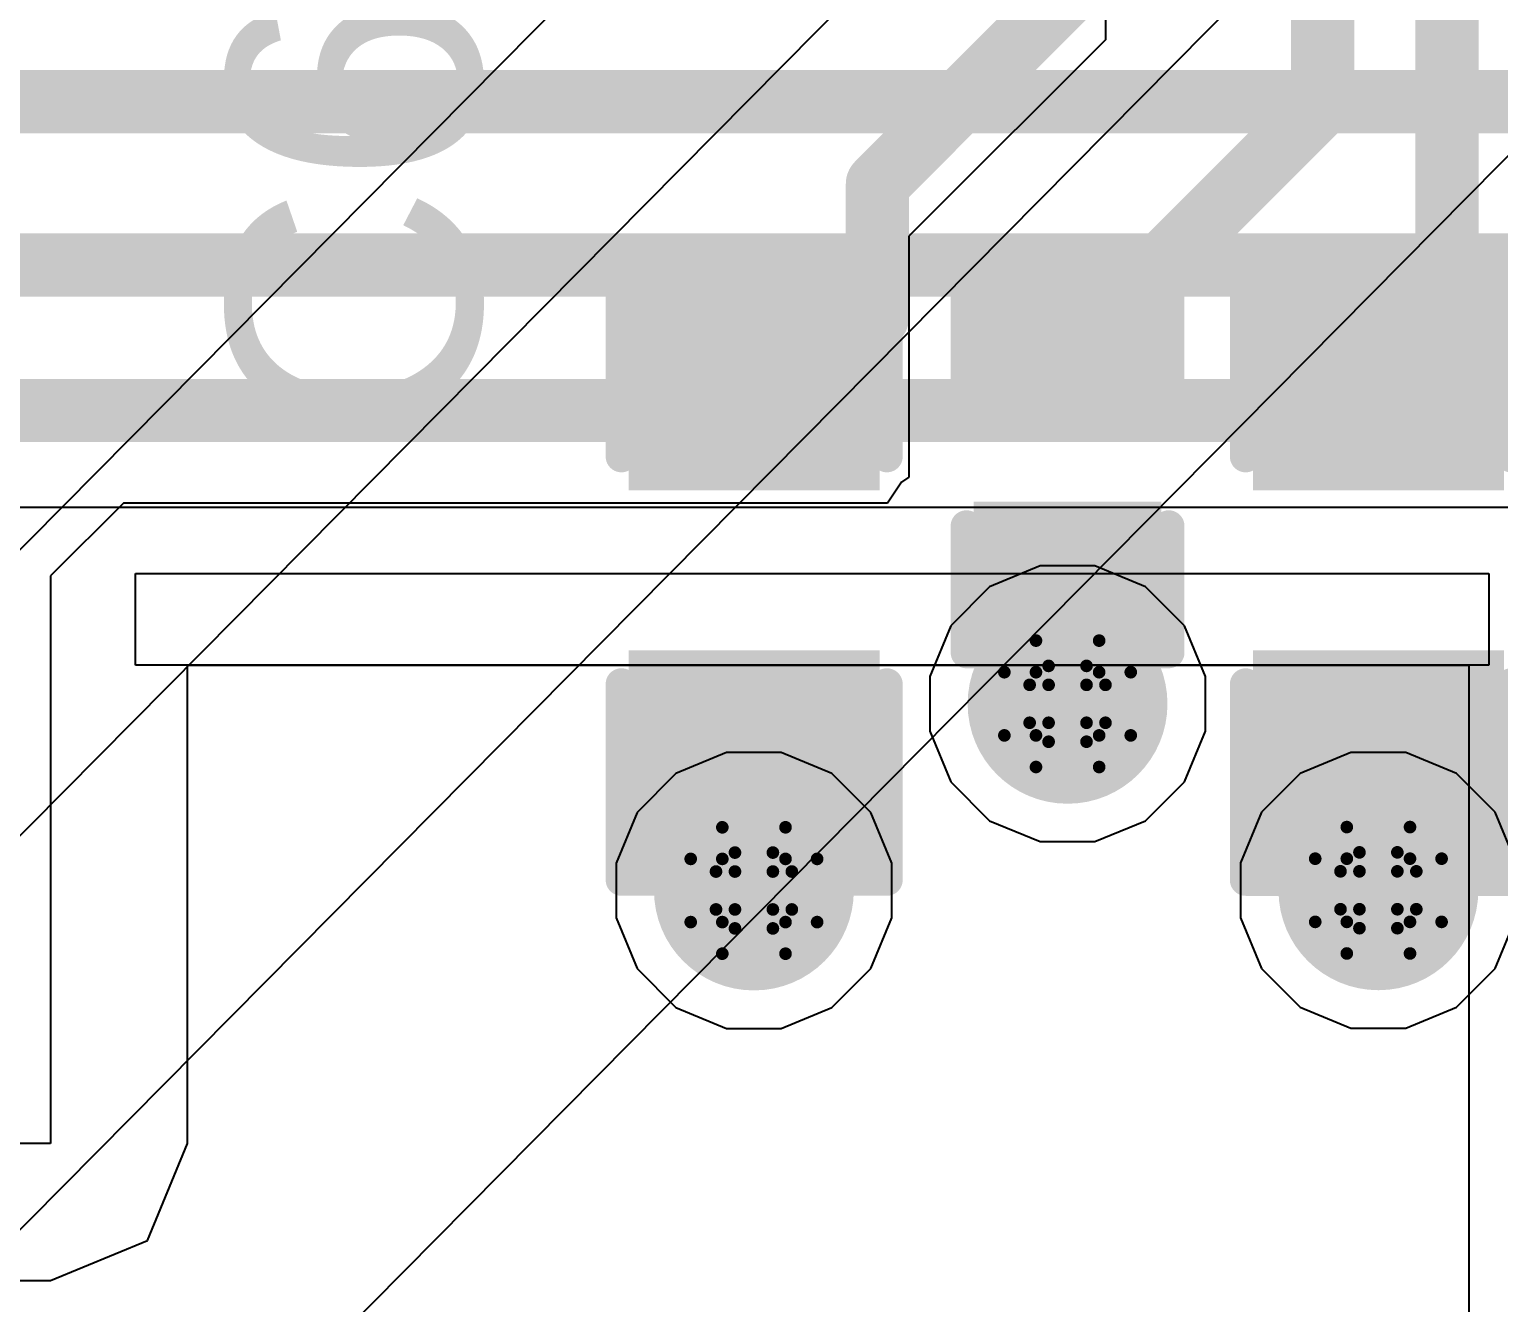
# Model space of a CAD drawing. Header units: inches. Extents: x -4 to 5258, y -4 to 5281.
# Drawn here: x 88.58 to 94.49, y 60.58 to 65.69 of the extents above; entities that cross this region are included whole.
import ezdxf

# ---------------------------------------------------------------- set-up
doc = ezdxf.new("R2010")
doc.units = ezdxf.units.IN
for name, color, linetype in [('Bottom Layer', 5, 'Continuous'), ('Bottom Solder', 6, 'Continuous'), ('Drill Drawing', 1, 'Continuous'), ('Layer 1', 16, 'Continuous'), ('Layer 2', 76, 'Continuous'), ('Top Layer', 1, 'Continuous'), ('Top Overlay', 2, 'Continuous'), ('Top Paste', 8, 'Continuous'), ('Top Solder', 216, 'Continuous'), ('Via Holes', 16, 'Continuous')]:
    doc.layers.add(name, color=color, linetype=linetype)
doc.styles.add('Arial', font='', dxfattribs={"height": 0.2})
doc.styles.get('Arial').set_extended_font_data('Arial')

# ---------------------------------------------------------------- blocks, each defined once
blk = doc.blocks.new('13_WQFN_HR__3_2__31')
at = {"layer": 'Top Solder'}
for p in [(-0.5750306, 1.80991764), (-0.54668674, -0.9226753199999999), (0.57501282, 1.80999638), (1.17828822, -0.92267278)]:
    blk.add_line(p, (5220.67629472, 5271.62100868), dxfattribs=at)
blk = doc.blocks.new('C___0603_238')
at = {"layer": 'Top Layer'}
for points in [[(-0.3809999999999999, 0.4445), (-0.3809999999999999, -0.4445), (-1.143, -0.4445), (-1.143, 0.4445)], [(1.14299746, 0.4445), (1.14299746, -0.4445), (0.38099746, -0.4445), (0.38099746, 0.4445)]]:
    blk.add_hatch(color=1, dxfattribs=at).paths.add_polyline_path(points)
at = {"layer": 'Top Paste'}
for points in [[(-0.3809999999999999, 0.4445), (-0.3809999999999999, -0.4445), (-1.143, -0.4445), (-1.143, 0.4445)], [(1.14299746, 0.4445), (1.14299746, -0.4445), (0.38099746, -0.4445), (0.38099746, 0.4445)]]:
    blk.add_hatch(color=8, dxfattribs=at).paths.add_polyline_path(points)
at = {"layer": 'Top Solder'}
for points in [[(-0.3210001199999999, 0.50449988), (-0.3210001199999999, -0.50449988), (-1.20299988, -0.50449988), (-1.20299988, 0.50449988)], [(1.20299734, 0.50449988), (1.20299734, -0.50449988), (0.32099758, -0.50449988), (0.32099758, 0.50449988)]]:
    blk.add_hatch(color=216, dxfattribs=at).paths.add_polyline_path(points)
at = {"layer": 'Top Overlay'}
for points in [[(-1.24460254, 0.5333974599999999, 0.127, 0.127, 0), (-1.24460254, -0.5333974599999999, 0.127, 0.127, 0)], [(-1.24460254, 0.5333974599999999, 0.127, 0.127, 0), (-0.45720254, 0.5333974599999999, 0.127, 0.127, 0)], [(0.4571999999999999, 0.5334, 0.127, 0.127, 0), (1.2446, 0.5334, 0.127, 0.127, 0)], [(1.2446, 0.5334, 0.127, 0.127, 0), (1.2446, -0.5334, 0.127, 0.127, 0)], [(-1.24460254, -0.5333974599999999, 0.127, 0.127, 0), (-0.4571974599999999, -0.5334, 0.127, 0.127, 0)], [(0.4571999999999999, -0.5334, 0.127, 0.127, 0), (1.2446, -0.5334, 0.127, 0.127, 0)]]:
    blk.add_lwpolyline(points, format="xyseb", dxfattribs=at)
for points in [[(-1.27635254, 0.5333974599999999, 0.0635, 0.0635, 1), (-1.21285254, 0.5333974599999999, 0.0635, 0.0635, 1)], [(-1.27635254, 0.5333974599999999, 0.0635, 0.0635, 1), (-1.21285254, 0.5333974599999999, 0.0635, 0.0635, 1)], [(-0.4889525399999999, 0.5333974599999999, 0.0635, 0.0635, 1), (-0.42545254, 0.5333974599999999, 0.0635, 0.0635, 1)], [(0.42545, 0.5334, 0.0635, 0.0635, 1), (0.4889499999999999, 0.5334, 0.0635, 0.0635, 1)], [(1.21285, 0.5334, 0.0635, 0.0635, 1), (1.27635, 0.5334, 0.0635, 0.0635, 1)], [(1.21285, 0.5334, 0.0635, 0.0635, 1), (1.27635, 0.5334, 0.0635, 0.0635, 1)], [(-1.27635254, -0.5333974599999999, 0.0635, 0.0635, 1), (-1.21285254, -0.5333974599999999, 0.0635, 0.0635, 1)], [(-1.27635254, -0.5333974599999999, 0.0635, 0.0635, 1), (-1.21285254, -0.5333974599999999, 0.0635, 0.0635, 1)], [(-0.48894746, -0.5334, 0.0635, 0.0635, 1), (-0.42544746, -0.5334, 0.0635, 0.0635, 1)], [(0.42545, -0.5334, 0.0635, 0.0635, 1), (0.4889499999999999, -0.5334, 0.0635, 0.0635, 1)], [(1.21285, -0.5334, 0.0635, 0.0635, 1), (1.27635, -0.5334, 0.0635, 0.0635, 1)], [(1.21285, -0.5334, 0.0635, 0.0635, 1), (1.27635, -0.5334, 0.0635, 0.0635, 1)]]:
    blk.add_lwpolyline(points, format="xyseb", close=True, dxfattribs=at)
blk = doc.blocks.new('____0402_239')
at = {"layer": 'Top Layer'}
for points in [[(-0.6985, -0.3175025400000001), (-0.6985, 0.31749746), (-0.2413000000000001, 0.31749746), (-0.2412999999999999, -0.3175025399999999)], [(0.2413000000000001, -0.3175025400000001), (0.2412999999999999, 0.31749746), (0.6985, 0.31749746), (0.6985, -0.3175025399999999)]]:
    blk.add_hatch(color=1, dxfattribs=at).paths.add_polyline_path(points)
at = {"layer": 'Top Paste'}
for points in [[(-0.6985, -0.3175025400000001), (-0.6985, 0.31749746), (-0.2413000000000001, 0.31749746), (-0.2412999999999999, -0.3175025399999999)], [(0.2413000000000001, -0.3175025400000001), (0.2412999999999999, 0.31749746), (0.6985, 0.31749746), (0.6985, -0.3175025399999999)]]:
    blk.add_hatch(color=8, dxfattribs=at).paths.add_polyline_path(points)
at = {"layer": 'Top Solder'}
for points in [[(-0.7584998799999999, -0.3775024200000001), (-0.7584998799999999, 0.3774973399999999), (-0.1813001200000001, 0.3774973400000001), (-0.1813001199999999, -0.3775024199999999)], [(0.1813001200000001, -0.3775024200000001), (0.1813001199999999, 0.3774973399999999), (0.7584998799999999, 0.3774973400000001), (0.7584998799999999, -0.3775024199999999)]]:
    blk.add_hatch(color=216, dxfattribs=at).paths.add_polyline_path(points)
at = {"layer": 'Top Overlay'}
for points in [[(-0.78740254, -0.40640508, 0.127, 0.127, 0), (-0.7874, 0.40639746, 0.127, 0.127, 0)], [(-0.2794, 0.40639746, 0.127, 0.127, 0), (-0.7874, 0.40639746, 0.127, 0.127, 0)], [(0.7874, 0.40639746, 0.127, 0.127, 0), (0.2794, 0.40639746, 0.127, 0.127, 0)], [(0.78740254, -0.40640508, 0.127, 0.127, 0), (0.7874, 0.40639746, 0.127, 0.127, 0)], [(-0.2794, -0.40640508, 0.127, 0.127, 0), (-0.78740254, -0.40640508, 0.127, 0.127, 0)], [(0.78740254, -0.40640508, 0.127, 0.127, 0), (0.2794, -0.40640508, 0.127, 0.127, 0)]]:
    blk.add_lwpolyline(points, format="xyseb", dxfattribs=at)
for points in [[(-0.8191499999999999, 0.40639746, 0.0635, 0.0635, 1), (-0.7556499999999999, 0.40639746, 0.0635, 0.0635, 1)], [(-0.8191499999999999, 0.40639746, 0.0635, 0.0635, 1), (-0.7556499999999999, 0.40639746, 0.0635, 0.0635, 1)], [(-0.31115, 0.40639746, 0.0635, 0.0635, 1), (-0.24765, 0.40639746, 0.0635, 0.0635, 1)], [(0.24765, 0.40639746, 0.0635, 0.0635, 1), (0.31115, 0.40639746, 0.0635, 0.0635, 1)], [(0.7556499999999999, 0.40639746, 0.0635, 0.0635, 1), (0.8191499999999999, 0.40639746, 0.0635, 0.0635, 1)], [(0.7556499999999999, 0.40639746, 0.0635, 0.0635, 1), (0.8191499999999999, 0.40639746, 0.0635, 0.0635, 1)], [(-0.8191525399999998, -0.40640508, 0.0635, 0.0635, 1), (-0.75565254, -0.40640508, 0.0635, 0.0635, 1)], [(-0.8191525399999998, -0.40640508, 0.0635, 0.0635, 1), (-0.75565254, -0.40640508, 0.0635, 0.0635, 1)], [(-0.31115, -0.40640508, 0.0635, 0.0635, 1), (-0.24765, -0.40640508, 0.0635, 0.0635, 1)], [(0.24765, -0.40640508, 0.0635, 0.0635, 1), (0.31115, -0.40640508, 0.0635, 0.0635, 1)], [(0.75565254, -0.40640508, 0.0635, 0.0635, 1), (0.8191525399999998, -0.40640508, 0.0635, 0.0635, 1)], [(0.75565254, -0.40640508, 0.0635, 0.0635, 1), (0.8191525399999998, -0.40640508, 0.0635, 0.0635, 1)]]:
    blk.add_lwpolyline(points, format="xyseb", close=True, dxfattribs=at)
blk = doc.blocks.new('C___0603_242')
at = {"layer": 'Top Layer'}
for points in [[(-0.3809999999999999, 0.4445), (-0.3809999999999999, -0.4445), (-1.143, -0.4445), (-1.143, 0.4445)], [(1.14299746, 0.4445), (1.14299746, -0.4445), (0.38099746, -0.4445), (0.38099746, 0.4445)]]:
    blk.add_hatch(color=1, dxfattribs=at).paths.add_polyline_path(points)
at = {"layer": 'Top Paste'}
for points in [[(-0.3809999999999999, 0.4445), (-0.3809999999999999, -0.4445), (-1.143, -0.4445), (-1.143, 0.4445)], [(1.14299746, 0.4445), (1.14299746, -0.4445), (0.38099746, -0.4445), (0.38099746, 0.4445)]]:
    blk.add_hatch(color=8, dxfattribs=at).paths.add_polyline_path(points)
at = {"layer": 'Top Solder'}
for points in [[(-0.3210001199999999, 0.50449988), (-0.3210001199999999, -0.50449988), (-1.20299988, -0.50449988), (-1.20299988, 0.50449988)], [(1.20299734, 0.50449988), (1.20299734, -0.50449988), (0.32099758, -0.50449988), (0.32099758, 0.50449988)]]:
    blk.add_hatch(color=216, dxfattribs=at).paths.add_polyline_path(points)
at = {"layer": 'Top Overlay'}
for points in [[(-1.2446, 0.53340254, 0.127, 0.127, 0), (-1.24460254, -0.5333974599999999, 0.127, 0.127, 0)], [(-1.2446, 0.53340254, 0.127, 0.127, 0), (-0.4571974599999999, 0.5334, 0.127, 0.127, 0)], [(0.4571999999999999, 0.5334, 0.127, 0.127, 0), (1.2446, 0.5334, 0.127, 0.127, 0)], [(1.2446, 0.5334, 0.127, 0.127, 0), (1.2446, -0.5334, 0.127, 0.127, 0)], [(-1.24460254, -0.5333974599999999, 0.127, 0.127, 0), (-0.45720254, -0.5333974599999999, 0.127, 0.127, 0)], [(0.4571999999999999, -0.5334, 0.127, 0.127, 0), (1.2446, -0.5334, 0.127, 0.127, 0)]]:
    blk.add_lwpolyline(points, format="xyseb", dxfattribs=at)
for points in [[(-1.27635, 0.53340254, 0.0635, 0.0635, 1), (-1.21285, 0.53340254, 0.0635, 0.0635, 1)], [(-1.27635, 0.53340254, 0.0635, 0.0635, 1), (-1.21285, 0.53340254, 0.0635, 0.0635, 1)], [(-0.48894746, 0.5334, 0.0635, 0.0635, 1), (-0.42544746, 0.5334, 0.0635, 0.0635, 1)], [(0.42545, 0.5334, 0.0635, 0.0635, 1), (0.4889499999999999, 0.5334, 0.0635, 0.0635, 1)], [(1.21285, 0.5334, 0.0635, 0.0635, 1), (1.27635, 0.5334, 0.0635, 0.0635, 1)], [(1.21285, 0.5334, 0.0635, 0.0635, 1), (1.27635, 0.5334, 0.0635, 0.0635, 1)], [(-1.27635254, -0.5333974599999999, 0.0635, 0.0635, 1), (-1.21285254, -0.5333974599999999, 0.0635, 0.0635, 1)], [(-1.27635254, -0.5333974599999999, 0.0635, 0.0635, 1), (-1.21285254, -0.5333974599999999, 0.0635, 0.0635, 1)], [(-0.4889525399999999, -0.5333974599999999, 0.0635, 0.0635, 1), (-0.42545254, -0.5333974599999999, 0.0635, 0.0635, 1)], [(0.42545, -0.5334, 0.0635, 0.0635, 1), (0.4889499999999999, -0.5334, 0.0635, 0.0635, 1)], [(1.21285, -0.5334, 0.0635, 0.0635, 1), (1.27635, -0.5334, 0.0635, 0.0635, 1)], [(1.21285, -0.5334, 0.0635, 0.0635, 1), (1.27635, -0.5334, 0.0635, 0.0635, 1)]]:
    blk.add_lwpolyline(points, format="xyseb", close=True, dxfattribs=at)

msp = doc.modelspace()

# ---------------------------------------------------------------- hatches: boundary and pattern name
at = {"layer": 'Bottom Layer'}
h = msp.add_hatch(color=5, dxfattribs=at)
edge = h.paths.add_edge_path()
edge.add_arc((92.75509516, 62.98336399999999), 0.2999994, 0, 360)
h = msp.add_hatch(color=5, dxfattribs=at)
edge = h.paths.add_edge_path()
edge.add_arc((91.49444998, 62.23308864), 0.2999994, 0, 360)
h = msp.add_hatch(color=5, dxfattribs=at)
edge = h.paths.add_edge_path()
edge.add_arc((94.00447036, 62.23398271999999), 0.2999994, 0, 360)
at = {"layer": 'Bottom Solder'}
h = msp.add_hatch(color=6, dxfattribs=at)
edge = h.paths.add_edge_path()
edge.add_arc((92.75509516, 62.98336399999999), 0.4015993999999999, 0, 360)
h = msp.add_hatch(color=6, dxfattribs=at)
edge = h.paths.add_edge_path()
edge.add_arc((91.49444998, 62.23308864), 0.4015993999999999, 0, 360)
h = msp.add_hatch(color=6, dxfattribs=at)
edge = h.paths.add_edge_path()
edge.add_arc((94.00447036, 62.23398271999999), 0.4015993999999999, 0, 360)
at = {"layer": 'Layer 1'}
h = msp.add_hatch(color=16, dxfattribs=at)
edge = h.paths.add_edge_path()
edge.add_arc((92.75509516, 62.98336399999999), 0.2999994, 0, 360)
h = msp.add_hatch(color=16, dxfattribs=at)
edge = h.paths.add_edge_path()
edge.add_arc((91.49444998, 62.23308864), 0.2999994, 0, 360)
h = msp.add_hatch(color=16, dxfattribs=at)
edge = h.paths.add_edge_path()
edge.add_arc((94.00447036, 62.23398271999999), 0.2999994, 0, 360)
at = {"layer": 'Layer 2'}
h = msp.add_hatch(color=76, dxfattribs=at)
edge = h.paths.add_edge_path()
edge.add_arc((92.75509516, 62.98336399999999), 0.2999994, 0, 360)
h = msp.add_hatch(color=76, dxfattribs=at)
edge = h.paths.add_edge_path()
edge.add_arc((91.49444998, 62.23308864), 0.2999994, 0, 360)
h = msp.add_hatch(color=76, dxfattribs=at)
edge = h.paths.add_edge_path()
edge.add_arc((94.00447036, 62.23398271999999), 0.2999994, 0, 360)
at = {"layer": 'Top Layer'}
for points in [[(93.05580067999999, 63.50821181999999), (92.45367843999999, 63.50821181999999), (92.45367843999999, 62.98336653999999), (93.05580067999999, 62.98336653999999)], [(91.79516058, 62.75793646), (91.19303834, 62.75793646), (91.19303834, 62.23309118), (91.79516058, 62.23309118)], [(94.30517588, 62.75883054), (93.70305364, 62.75883054), (93.70305364, 62.23398526), (94.30517588, 62.23398526)]]:
    msp.add_hatch(color=1, dxfattribs=at).paths.add_polyline_path(points)
h = msp.add_hatch(color=1, dxfattribs=at)
edge = h.paths.add_edge_path()
edge.add_arc((92.75509516, 62.98336399999999), 0.2999994, 0, 360)
h = msp.add_hatch(color=1, dxfattribs=at)
edge = h.paths.add_edge_path()
edge.add_arc((91.49444998, 62.23308864), 0.2999994, 0, 360)
h = msp.add_hatch(color=1, dxfattribs=at)
edge = h.paths.add_edge_path()
edge.add_arc((94.00447036, 62.23398271999999), 0.2999994, 0, 360)
at = {"layer": 'Top Solder'}
h = msp.add_hatch(color=216, dxfattribs=at)
edge = h.paths.add_edge_path()
edge.add_arc((92.75509516, 62.98336399999999), 0.4015993999999999, 0, 360)
h = msp.add_hatch(color=216, dxfattribs=at)
edge = h.paths.add_edge_path()
edge.add_arc((91.49444998, 62.23308864), 0.4015993999999999, 0, 360)
h = msp.add_hatch(color=216, dxfattribs=at)
edge = h.paths.add_edge_path()
edge.add_arc((94.00447036, 62.23398271999999), 0.4015993999999999, 0, 360)
at = {"layer": 'Via Holes'}
h = msp.add_hatch(color=7, dxfattribs=at)
edge = h.paths.add_edge_path()
edge.add_arc((92.75509516, 62.98336399999999), 0.1499997, 0, 360)
h = msp.add_hatch(color=7, dxfattribs=at)
edge = h.paths.add_edge_path()
edge.add_arc((91.49444998, 62.23308864), 0.1499997, 0, 360)
h = msp.add_hatch(color=7, dxfattribs=at)
edge = h.paths.add_edge_path()
edge.add_arc((94.00447036, 62.23398271999999), 0.1499997, 0, 360)

# ---------------------------------------------------------------- linework, layer by layer
at = {"layer": 'Drill Drawing'}
for points in [[(92.62809516, 63.11036399999999, 0.0508, 0.0508, 0), (92.62809516, 63.237364, 0.0508, 0.0508, 0)], [(92.62809516, 63.237364, 0.0508, 0.0508, 0), (92.88209515999999, 63.237364, 0.0508, 0.0508, 0)], [(92.88209515999999, 63.11036399999999, 0.0508, 0.0508, 0), (92.88209515999999, 63.237364, 0.0508, 0.0508, 0)], [(92.50109516, 62.856364, 0.0508, 0.0508, 0), (92.50109516, 63.11036399999999, 0.0508, 0.0508, 0)], [(92.50109516, 63.11036399999999, 0.0508, 0.0508, 0), (92.62809516, 63.11036399999999, 0.0508, 0.0508, 0)], [(92.67889516, 63.059564, 0.0508, 0.0508, 0), (92.67889516, 63.135764, 0.0508, 0.0508, 0)], [(92.67889516, 63.135764, 0.0508, 0.0508, 0), (92.83129516, 63.135764, 0.0508, 0.0508, 0)], [(92.83129516, 63.059564, 0.0508, 0.0508, 0), (92.83129516, 63.135764, 0.0508, 0.0508, 0)], [(92.88209515999999, 63.11036399999999, 0.0508, 0.0508, 0), (93.00909515999999, 63.11036399999999, 0.0508, 0.0508, 0)], [(93.00909515999999, 62.856364, 0.0508, 0.0508, 0), (93.00909515999999, 63.11036399999999, 0.0508, 0.0508, 0)], [(92.60269516, 62.90716399999999, 0.0508, 0.0508, 0), (92.60269516, 63.059564, 0.0508, 0.0508, 0)], [(92.60269516, 63.059564, 0.0508, 0.0508, 0), (92.67889516, 63.059564, 0.0508, 0.0508, 0)], [(92.83129516, 63.059564, 0.0508, 0.0508, 0), (92.90749516, 63.059564, 0.0508, 0.0508, 0)], [(92.90749516, 62.90716399999999, 0.0508, 0.0508, 0), (92.90749516, 63.059564, 0.0508, 0.0508, 0)], [(92.60269516, 62.90716399999999, 0.0508, 0.0508, 0), (92.67889516, 62.90716399999999, 0.0508, 0.0508, 0)], [(92.67889516, 62.830964, 0.0508, 0.0508, 0), (92.67889516, 62.90716399999999, 0.0508, 0.0508, 0)], [(92.83129516, 62.90716399999999, 0.0508, 0.0508, 0), (92.90749516, 62.90716399999999, 0.0508, 0.0508, 0)], [(92.83129516, 62.830964, 0.0508, 0.0508, 0), (92.83129516, 62.90716399999999, 0.0508, 0.0508, 0)], [(92.50109516, 62.856364, 0.0508, 0.0508, 0), (92.62809516, 62.856364, 0.0508, 0.0508, 0)], [(92.62809516, 62.729364, 0.0508, 0.0508, 0), (92.62809516, 62.856364, 0.0508, 0.0508, 0)], [(92.67889516, 62.830964, 0.0508, 0.0508, 0), (92.83129516, 62.830964, 0.0508, 0.0508, 0)], [(92.88209515999999, 62.856364, 0.0508, 0.0508, 0), (93.00909515999999, 62.856364, 0.0508, 0.0508, 0)], [(92.88209515999999, 62.729364, 0.0508, 0.0508, 0), (92.88209515999999, 62.856364, 0.0508, 0.0508, 0)], [(92.62809516, 62.729364, 0.0508, 0.0508, 0), (92.88209515999999, 62.729364, 0.0508, 0.0508, 0)], [(91.36744998, 62.36008863999999, 0.0508, 0.0508, 0), (91.36744998, 62.48708864, 0.0508, 0.0508, 0)], [(91.36744998, 62.48708864, 0.0508, 0.0508, 0), (91.62144998, 62.48708864, 0.0508, 0.0508, 0)], [(91.62144998, 62.36008863999999, 0.0508, 0.0508, 0), (91.62144998, 62.48708864, 0.0508, 0.0508, 0)], [(93.87747036, 62.36098272, 0.0508, 0.0508, 0), (93.87747036, 62.48798272, 0.0508, 0.0508, 0)], [(93.87747036, 62.48798272, 0.0508, 0.0508, 0), (94.13147036, 62.48798272, 0.0508, 0.0508, 0)], [(94.13147036, 62.36098272, 0.0508, 0.0508, 0), (94.13147036, 62.48798272, 0.0508, 0.0508, 0)], [(91.24044998, 62.10608863999999, 0.0508, 0.0508, 0), (91.24044998, 62.36008863999999, 0.0508, 0.0508, 0)], [(91.24044998, 62.36008863999999, 0.0508, 0.0508, 0), (91.36744998, 62.36008863999999, 0.0508, 0.0508, 0)], [(91.41824998, 62.30928863999999, 0.0508, 0.0508, 0), (91.41824998, 62.38548863999999, 0.0508, 0.0508, 0)], [(91.41824998, 62.38548863999999, 0.0508, 0.0508, 0), (91.57064998, 62.38548863999999, 0.0508, 0.0508, 0)], [(91.57064998, 62.30928863999999, 0.0508, 0.0508, 0), (91.57064998, 62.38548863999999, 0.0508, 0.0508, 0)], [(91.62144998, 62.36008863999999, 0.0508, 0.0508, 0), (91.74844997999999, 62.36008863999999, 0.0508, 0.0508, 0)], [(91.74844997999999, 62.10608863999999, 0.0508, 0.0508, 0), (91.74844997999999, 62.36008863999999, 0.0508, 0.0508, 0)], [(93.75047036, 62.10698271999999, 0.0508, 0.0508, 0), (93.75047036, 62.36098272, 0.0508, 0.0508, 0)], [(93.75047036, 62.36098272, 0.0508, 0.0508, 0), (93.87747036, 62.36098272, 0.0508, 0.0508, 0)], [(93.92827036, 62.31018271999999, 0.0508, 0.0508, 0), (93.92827036, 62.38638272, 0.0508, 0.0508, 0)], [(93.92827036, 62.38638272, 0.0508, 0.0508, 0), (94.08067036, 62.38638272, 0.0508, 0.0508, 0)], [(94.08067036, 62.31018271999999, 0.0508, 0.0508, 0), (94.08067036, 62.38638272, 0.0508, 0.0508, 0)], [(94.13147036, 62.36098272, 0.0508, 0.0508, 0), (94.25847035999999, 62.36098272, 0.0508, 0.0508, 0)], [(94.25847035999999, 62.10698271999999, 0.0508, 0.0508, 0), (94.25847035999999, 62.36098272, 0.0508, 0.0508, 0)], [(91.34204997999998, 62.15688864, 0.0508, 0.0508, 0), (91.34204997999998, 62.30928863999999, 0.0508, 0.0508, 0)], [(91.34204997999998, 62.30928863999999, 0.0508, 0.0508, 0), (91.41824998, 62.30928863999999, 0.0508, 0.0508, 0)], [(91.57064998, 62.30928863999999, 0.0508, 0.0508, 0), (91.64684997999998, 62.30928863999999, 0.0508, 0.0508, 0)], [(91.64684997999998, 62.15688864, 0.0508, 0.0508, 0), (91.64684997999998, 62.30928863999999, 0.0508, 0.0508, 0)], [(93.85207035999998, 62.15778272, 0.0508, 0.0508, 0), (93.85207035999998, 62.31018271999999, 0.0508, 0.0508, 0)], [(93.85207035999998, 62.31018271999999, 0.0508, 0.0508, 0), (93.92827036, 62.31018271999999, 0.0508, 0.0508, 0)], [(94.08067036, 62.31018271999999, 0.0508, 0.0508, 0), (94.15687035999998, 62.31018271999999, 0.0508, 0.0508, 0)], [(94.15687035999998, 62.15778272, 0.0508, 0.0508, 0), (94.15687035999998, 62.31018271999999, 0.0508, 0.0508, 0)], [(93.85207035999998, 62.15778272, 0.0508, 0.0508, 0), (93.92827036, 62.15778272, 0.0508, 0.0508, 0)], [(93.92827036, 62.08158272, 0.0508, 0.0508, 0), (93.92827036, 62.15778272, 0.0508, 0.0508, 0)], [(94.08067036, 62.15778272, 0.0508, 0.0508, 0), (94.15687035999998, 62.15778272, 0.0508, 0.0508, 0)], [(94.08067036, 62.08158272, 0.0508, 0.0508, 0), (94.08067036, 62.15778272, 0.0508, 0.0508, 0)], [(91.24044998, 62.10608863999999, 0.0508, 0.0508, 0), (91.36744998, 62.10608863999999, 0.0508, 0.0508, 0)], [(91.34204997999998, 62.15688864, 0.0508, 0.0508, 0), (91.41824998, 62.15688864, 0.0508, 0.0508, 0)], [(91.36744998, 61.97908863999999, 0.0508, 0.0508, 0), (91.36744998, 62.10608863999999, 0.0508, 0.0508, 0)], [(91.41824998, 62.08068863999999, 0.0508, 0.0508, 0), (91.41824998, 62.15688864, 0.0508, 0.0508, 0)], [(91.57064998, 62.15688864, 0.0508, 0.0508, 0), (91.64684997999998, 62.15688864, 0.0508, 0.0508, 0)], [(91.57064998, 62.08068863999999, 0.0508, 0.0508, 0), (91.57064998, 62.15688864, 0.0508, 0.0508, 0)], [(91.62144998, 62.10608863999999, 0.0508, 0.0508, 0), (91.74844997999999, 62.10608863999999, 0.0508, 0.0508, 0)], [(91.62144998, 61.97908863999999, 0.0508, 0.0508, 0), (91.62144998, 62.10608863999999, 0.0508, 0.0508, 0)], [(93.75047036, 62.10698271999999, 0.0508, 0.0508, 0), (93.87747036, 62.10698271999999, 0.0508, 0.0508, 0)], [(93.87747036, 61.97998272, 0.0508, 0.0508, 0), (93.87747036, 62.10698271999999, 0.0508, 0.0508, 0)], [(94.13147036, 62.10698271999999, 0.0508, 0.0508, 0), (94.25847035999999, 62.10698271999999, 0.0508, 0.0508, 0)], [(94.13147036, 61.97998272, 0.0508, 0.0508, 0), (94.13147036, 62.10698271999999, 0.0508, 0.0508, 0)], [(91.41824998, 62.08068863999999, 0.0508, 0.0508, 0), (91.57064998, 62.08068863999999, 0.0508, 0.0508, 0)], [(93.92827036, 62.08158272, 0.0508, 0.0508, 0), (94.08067036, 62.08158272, 0.0508, 0.0508, 0)], [(91.36744998, 61.97908863999999, 0.0508, 0.0508, 0), (91.62144998, 61.97908863999999, 0.0508, 0.0508, 0)], [(93.87747036, 61.97998272, 0.0508, 0.0508, 0), (94.13147036, 61.97998272, 0.0508, 0.0508, 0)]]:
    msp.add_lwpolyline(points, format="xyseb", dxfattribs=at)
for points in [[(92.61539515999999, 63.237364, 0.0254, 0.0254, 1), (92.64079516, 63.237364, 0.0254, 0.0254, 1)], [(92.61539515999999, 63.237364, 0.0254, 0.0254, 1), (92.64079516, 63.237364, 0.0254, 0.0254, 1)], [(92.86939516, 63.237364, 0.0254, 0.0254, 1), (92.89479516, 63.237364, 0.0254, 0.0254, 1)], [(92.86939516, 63.237364, 0.0254, 0.0254, 1), (92.89479516, 63.237364, 0.0254, 0.0254, 1)], [(92.48839516, 63.11036399999999, 0.0254, 0.0254, 1), (92.51379515999999, 63.11036399999999, 0.0254, 0.0254, 1)], [(92.48839516, 63.11036399999999, 0.0254, 0.0254, 1), (92.51379515999999, 63.11036399999999, 0.0254, 0.0254, 1)], [(92.61539515999999, 63.11036399999999, 0.0254, 0.0254, 1), (92.64079516, 63.11036399999999, 0.0254, 0.0254, 1)], [(92.61539515999999, 63.11036399999999, 0.0254, 0.0254, 1), (92.64079516, 63.11036399999999, 0.0254, 0.0254, 1)], [(92.66619516, 63.135764, 0.0254, 0.0254, 1), (92.69159515999999, 63.135764, 0.0254, 0.0254, 1)], [(92.66619516, 63.135764, 0.0254, 0.0254, 1), (92.69159515999999, 63.135764, 0.0254, 0.0254, 1)], [(92.81859515999999, 63.135764, 0.0254, 0.0254, 1), (92.84399515999999, 63.135764, 0.0254, 0.0254, 1)], [(92.81859515999999, 63.135764, 0.0254, 0.0254, 1), (92.84399515999999, 63.135764, 0.0254, 0.0254, 1)], [(92.86939516, 63.11036399999999, 0.0254, 0.0254, 1), (92.89479516, 63.11036399999999, 0.0254, 0.0254, 1)], [(92.86939516, 63.11036399999999, 0.0254, 0.0254, 1), (92.89479516, 63.11036399999999, 0.0254, 0.0254, 1)], [(92.99639515999999, 63.11036399999999, 0.0254, 0.0254, 1), (93.02179516, 63.11036399999999, 0.0254, 0.0254, 1)], [(92.99639515999999, 63.11036399999999, 0.0254, 0.0254, 1), (93.02179516, 63.11036399999999, 0.0254, 0.0254, 1)], [(92.58999516, 63.059564, 0.0254, 0.0254, 1), (92.61539515999999, 63.059564, 0.0254, 0.0254, 1)], [(92.58999516, 63.059564, 0.0254, 0.0254, 1), (92.61539515999999, 63.059564, 0.0254, 0.0254, 1)], [(92.66619516, 63.059564, 0.0254, 0.0254, 1), (92.69159515999999, 63.059564, 0.0254, 0.0254, 1)], [(92.66619516, 63.059564, 0.0254, 0.0254, 1), (92.69159515999999, 63.059564, 0.0254, 0.0254, 1)], [(92.81859515999999, 63.059564, 0.0254, 0.0254, 1), (92.84399515999999, 63.059564, 0.0254, 0.0254, 1)], [(92.81859515999999, 63.059564, 0.0254, 0.0254, 1), (92.84399515999999, 63.059564, 0.0254, 0.0254, 1)], [(92.89479516, 63.059564, 0.0254, 0.0254, 1), (92.92019515999999, 63.059564, 0.0254, 0.0254, 1)], [(92.89479516, 63.059564, 0.0254, 0.0254, 1), (92.92019515999999, 63.059564, 0.0254, 0.0254, 1)], [(92.58999516, 62.90716399999999, 0.0254, 0.0254, 1), (92.61539515999999, 62.90716399999999, 0.0254, 0.0254, 1)], [(92.58999516, 62.90716399999999, 0.0254, 0.0254, 1), (92.61539515999999, 62.90716399999999, 0.0254, 0.0254, 1)], [(92.66619516, 62.90716399999999, 0.0254, 0.0254, 1), (92.69159515999999, 62.90716399999999, 0.0254, 0.0254, 1)], [(92.66619516, 62.90716399999999, 0.0254, 0.0254, 1), (92.69159515999999, 62.90716399999999, 0.0254, 0.0254, 1)], [(92.81859515999999, 62.90716399999999, 0.0254, 0.0254, 1), (92.84399515999999, 62.90716399999999, 0.0254, 0.0254, 1)], [(92.81859515999999, 62.90716399999999, 0.0254, 0.0254, 1), (92.84399515999999, 62.90716399999999, 0.0254, 0.0254, 1)], [(92.89479516, 62.90716399999999, 0.0254, 0.0254, 1), (92.92019515999999, 62.90716399999999, 0.0254, 0.0254, 1)], [(92.89479516, 62.90716399999999, 0.0254, 0.0254, 1), (92.92019515999999, 62.90716399999999, 0.0254, 0.0254, 1)], [(92.48839516, 62.856364, 0.0254, 0.0254, 1), (92.51379515999999, 62.856364, 0.0254, 0.0254, 1)], [(92.48839516, 62.856364, 0.0254, 0.0254, 1), (92.51379515999999, 62.856364, 0.0254, 0.0254, 1)], [(92.61539515999999, 62.856364, 0.0254, 0.0254, 1), (92.64079516, 62.856364, 0.0254, 0.0254, 1)], [(92.61539515999999, 62.856364, 0.0254, 0.0254, 1), (92.64079516, 62.856364, 0.0254, 0.0254, 1)], [(92.66619516, 62.830964, 0.0254, 0.0254, 1), (92.69159515999999, 62.830964, 0.0254, 0.0254, 1)], [(92.66619516, 62.830964, 0.0254, 0.0254, 1), (92.69159515999999, 62.830964, 0.0254, 0.0254, 1)], [(92.81859515999999, 62.830964, 0.0254, 0.0254, 1), (92.84399515999999, 62.830964, 0.0254, 0.0254, 1)], [(92.81859515999999, 62.830964, 0.0254, 0.0254, 1), (92.84399515999999, 62.830964, 0.0254, 0.0254, 1)], [(92.86939516, 62.856364, 0.0254, 0.0254, 1), (92.89479516, 62.856364, 0.0254, 0.0254, 1)], [(92.86939516, 62.856364, 0.0254, 0.0254, 1), (92.89479516, 62.856364, 0.0254, 0.0254, 1)], [(92.99639515999999, 62.856364, 0.0254, 0.0254, 1), (93.02179516, 62.856364, 0.0254, 0.0254, 1)], [(92.99639515999999, 62.856364, 0.0254, 0.0254, 1), (93.02179516, 62.856364, 0.0254, 0.0254, 1)], [(92.61539515999999, 62.729364, 0.0254, 0.0254, 1), (92.64079516, 62.729364, 0.0254, 0.0254, 1)], [(92.61539515999999, 62.729364, 0.0254, 0.0254, 1), (92.64079516, 62.729364, 0.0254, 0.0254, 1)], [(92.86939516, 62.729364, 0.0254, 0.0254, 1), (92.89479516, 62.729364, 0.0254, 0.0254, 1)], [(92.86939516, 62.729364, 0.0254, 0.0254, 1), (92.89479516, 62.729364, 0.0254, 0.0254, 1)], [(91.35474998, 62.48708864, 0.0254, 0.0254, 1), (91.38014998, 62.48708864, 0.0254, 0.0254, 1)], [(91.35474998, 62.48708864, 0.0254, 0.0254, 1), (91.38014998, 62.48708864, 0.0254, 0.0254, 1)], [(91.60874997999998, 62.48708864, 0.0254, 0.0254, 1), (91.63414998, 62.48708864, 0.0254, 0.0254, 1)], [(91.60874997999998, 62.48708864, 0.0254, 0.0254, 1), (91.63414998, 62.48708864, 0.0254, 0.0254, 1)], [(93.86477036, 62.48798272, 0.0254, 0.0254, 1), (93.89017035999998, 62.48798272, 0.0254, 0.0254, 1)], [(93.86477036, 62.48798272, 0.0254, 0.0254, 1), (93.89017035999998, 62.48798272, 0.0254, 0.0254, 1)], [(94.11877036, 62.48798272, 0.0254, 0.0254, 1), (94.14417035999999, 62.48798272, 0.0254, 0.0254, 1)], [(94.11877036, 62.48798272, 0.0254, 0.0254, 1), (94.14417035999999, 62.48798272, 0.0254, 0.0254, 1)], [(91.22774998, 62.36008863999999, 0.0254, 0.0254, 1), (91.25314997999999, 62.36008863999999, 0.0254, 0.0254, 1)], [(91.22774998, 62.36008863999999, 0.0254, 0.0254, 1), (91.25314997999999, 62.36008863999999, 0.0254, 0.0254, 1)], [(91.35474998, 62.36008863999999, 0.0254, 0.0254, 1), (91.38014998, 62.36008863999999, 0.0254, 0.0254, 1)], [(91.35474998, 62.36008863999999, 0.0254, 0.0254, 1), (91.38014998, 62.36008863999999, 0.0254, 0.0254, 1)], [(91.40554997999999, 62.38548863999999, 0.0254, 0.0254, 1), (91.43094998, 62.38548863999999, 0.0254, 0.0254, 1)], [(91.40554997999999, 62.38548863999999, 0.0254, 0.0254, 1), (91.43094998, 62.38548863999999, 0.0254, 0.0254, 1)], [(91.55794997999999, 62.38548863999999, 0.0254, 0.0254, 1), (91.58334998, 62.38548863999999, 0.0254, 0.0254, 1)], [(91.55794997999999, 62.38548863999999, 0.0254, 0.0254, 1), (91.58334998, 62.38548863999999, 0.0254, 0.0254, 1)], [(91.60874997999998, 62.36008863999999, 0.0254, 0.0254, 1), (91.63414998, 62.36008863999999, 0.0254, 0.0254, 1)], [(91.60874997999998, 62.36008863999999, 0.0254, 0.0254, 1), (91.63414998, 62.36008863999999, 0.0254, 0.0254, 1)], [(91.73574998, 62.36008863999999, 0.0254, 0.0254, 1), (91.76114998, 62.36008863999999, 0.0254, 0.0254, 1)], [(91.73574998, 62.36008863999999, 0.0254, 0.0254, 1), (91.76114998, 62.36008863999999, 0.0254, 0.0254, 1)], [(93.73777036, 62.36098272, 0.0254, 0.0254, 1), (93.76317035999999, 62.36098272, 0.0254, 0.0254, 1)], [(93.73777036, 62.36098272, 0.0254, 0.0254, 1), (93.76317035999999, 62.36098272, 0.0254, 0.0254, 1)], [(93.86477036, 62.36098272, 0.0254, 0.0254, 1), (93.89017035999998, 62.36098272, 0.0254, 0.0254, 1)], [(93.86477036, 62.36098272, 0.0254, 0.0254, 1), (93.89017035999998, 62.36098272, 0.0254, 0.0254, 1)], [(93.91557036, 62.38638272, 0.0254, 0.0254, 1), (93.94097036, 62.38638272, 0.0254, 0.0254, 1)], [(93.91557036, 62.38638272, 0.0254, 0.0254, 1), (93.94097036, 62.38638272, 0.0254, 0.0254, 1)], [(94.06797035999999, 62.38638272, 0.0254, 0.0254, 1), (94.09337036, 62.38638272, 0.0254, 0.0254, 1)], [(94.06797035999999, 62.38638272, 0.0254, 0.0254, 1), (94.09337036, 62.38638272, 0.0254, 0.0254, 1)], [(94.11877036, 62.36098272, 0.0254, 0.0254, 1), (94.14417035999999, 62.36098272, 0.0254, 0.0254, 1)], [(94.11877036, 62.36098272, 0.0254, 0.0254, 1), (94.14417035999999, 62.36098272, 0.0254, 0.0254, 1)], [(94.24577036, 62.36098272, 0.0254, 0.0254, 1), (94.27117036, 62.36098272, 0.0254, 0.0254, 1)], [(94.24577036, 62.36098272, 0.0254, 0.0254, 1), (94.27117036, 62.36098272, 0.0254, 0.0254, 1)], [(91.32934998, 62.30928863999999, 0.0254, 0.0254, 1), (91.35474998, 62.30928863999999, 0.0254, 0.0254, 1)], [(91.32934998, 62.30928863999999, 0.0254, 0.0254, 1), (91.35474998, 62.30928863999999, 0.0254, 0.0254, 1)], [(91.40554997999999, 62.30928863999999, 0.0254, 0.0254, 1), (91.43094998, 62.30928863999999, 0.0254, 0.0254, 1)], [(91.40554997999999, 62.30928863999999, 0.0254, 0.0254, 1), (91.43094998, 62.30928863999999, 0.0254, 0.0254, 1)], [(91.55794997999999, 62.30928863999999, 0.0254, 0.0254, 1), (91.58334998, 62.30928863999999, 0.0254, 0.0254, 1)], [(91.55794997999999, 62.30928863999999, 0.0254, 0.0254, 1), (91.58334998, 62.30928863999999, 0.0254, 0.0254, 1)], [(91.63414998, 62.30928863999999, 0.0254, 0.0254, 1), (91.65954998, 62.30928863999999, 0.0254, 0.0254, 1)], [(91.63414998, 62.30928863999999, 0.0254, 0.0254, 1), (91.65954998, 62.30928863999999, 0.0254, 0.0254, 1)], [(93.83937035999999, 62.31018271999999, 0.0254, 0.0254, 1), (93.86477036, 62.31018271999999, 0.0254, 0.0254, 1)], [(93.83937035999999, 62.31018271999999, 0.0254, 0.0254, 1), (93.86477036, 62.31018271999999, 0.0254, 0.0254, 1)], [(93.91557036, 62.31018271999999, 0.0254, 0.0254, 1), (93.94097036, 62.31018271999999, 0.0254, 0.0254, 1)], [(93.91557036, 62.31018271999999, 0.0254, 0.0254, 1), (93.94097036, 62.31018271999999, 0.0254, 0.0254, 1)], [(94.06797035999999, 62.31018271999999, 0.0254, 0.0254, 1), (94.09337036, 62.31018271999999, 0.0254, 0.0254, 1)], [(94.06797035999999, 62.31018271999999, 0.0254, 0.0254, 1), (94.09337036, 62.31018271999999, 0.0254, 0.0254, 1)], [(94.14417035999999, 62.31018271999999, 0.0254, 0.0254, 1), (94.16957036, 62.31018271999999, 0.0254, 0.0254, 1)], [(94.14417035999999, 62.31018271999999, 0.0254, 0.0254, 1), (94.16957036, 62.31018271999999, 0.0254, 0.0254, 1)], [(93.83937035999999, 62.15778272, 0.0254, 0.0254, 1), (93.86477036, 62.15778272, 0.0254, 0.0254, 1)], [(93.83937035999999, 62.15778272, 0.0254, 0.0254, 1), (93.86477036, 62.15778272, 0.0254, 0.0254, 1)], [(93.91557036, 62.15778272, 0.0254, 0.0254, 1), (93.94097036, 62.15778272, 0.0254, 0.0254, 1)], [(93.91557036, 62.15778272, 0.0254, 0.0254, 1), (93.94097036, 62.15778272, 0.0254, 0.0254, 1)], [(94.06797035999999, 62.15778272, 0.0254, 0.0254, 1), (94.09337036, 62.15778272, 0.0254, 0.0254, 1)], [(94.06797035999999, 62.15778272, 0.0254, 0.0254, 1), (94.09337036, 62.15778272, 0.0254, 0.0254, 1)], [(94.14417035999999, 62.15778272, 0.0254, 0.0254, 1), (94.16957036, 62.15778272, 0.0254, 0.0254, 1)], [(94.14417035999999, 62.15778272, 0.0254, 0.0254, 1), (94.16957036, 62.15778272, 0.0254, 0.0254, 1)], [(91.22774998, 62.10608863999999, 0.0254, 0.0254, 1), (91.25314997999999, 62.10608863999999, 0.0254, 0.0254, 1)], [(91.22774998, 62.10608863999999, 0.0254, 0.0254, 1), (91.25314997999999, 62.10608863999999, 0.0254, 0.0254, 1)], [(91.32934998, 62.15688864, 0.0254, 0.0254, 1), (91.35474998, 62.15688864, 0.0254, 0.0254, 1)], [(91.32934998, 62.15688864, 0.0254, 0.0254, 1), (91.35474998, 62.15688864, 0.0254, 0.0254, 1)], [(91.35474998, 62.10608863999999, 0.0254, 0.0254, 1), (91.38014998, 62.10608863999999, 0.0254, 0.0254, 1)], [(91.35474998, 62.10608863999999, 0.0254, 0.0254, 1), (91.38014998, 62.10608863999999, 0.0254, 0.0254, 1)], [(91.40554997999999, 62.15688864, 0.0254, 0.0254, 1), (91.43094998, 62.15688864, 0.0254, 0.0254, 1)], [(91.40554997999999, 62.15688864, 0.0254, 0.0254, 1), (91.43094998, 62.15688864, 0.0254, 0.0254, 1)], [(91.55794997999999, 62.15688864, 0.0254, 0.0254, 1), (91.58334998, 62.15688864, 0.0254, 0.0254, 1)], [(91.55794997999999, 62.15688864, 0.0254, 0.0254, 1), (91.58334998, 62.15688864, 0.0254, 0.0254, 1)], [(91.60874997999998, 62.10608863999999, 0.0254, 0.0254, 1), (91.63414998, 62.10608863999999, 0.0254, 0.0254, 1)], [(91.60874997999998, 62.10608863999999, 0.0254, 0.0254, 1), (91.63414998, 62.10608863999999, 0.0254, 0.0254, 1)], [(91.63414998, 62.15688864, 0.0254, 0.0254, 1), (91.65954998, 62.15688864, 0.0254, 0.0254, 1)], [(91.63414998, 62.15688864, 0.0254, 0.0254, 1), (91.65954998, 62.15688864, 0.0254, 0.0254, 1)], [(91.73574998, 62.10608863999999, 0.0254, 0.0254, 1), (91.76114998, 62.10608863999999, 0.0254, 0.0254, 1)], [(91.73574998, 62.10608863999999, 0.0254, 0.0254, 1), (91.76114998, 62.10608863999999, 0.0254, 0.0254, 1)], [(93.73777036, 62.10698271999999, 0.0254, 0.0254, 1), (93.76317035999999, 62.10698271999999, 0.0254, 0.0254, 1)], [(93.73777036, 62.10698271999999, 0.0254, 0.0254, 1), (93.76317035999999, 62.10698271999999, 0.0254, 0.0254, 1)], [(93.86477036, 62.10698271999999, 0.0254, 0.0254, 1), (93.89017035999998, 62.10698271999999, 0.0254, 0.0254, 1)], [(93.86477036, 62.10698271999999, 0.0254, 0.0254, 1), (93.89017035999998, 62.10698271999999, 0.0254, 0.0254, 1)], [(94.11877036, 62.10698271999999, 0.0254, 0.0254, 1), (94.14417035999999, 62.10698271999999, 0.0254, 0.0254, 1)], [(94.11877036, 62.10698271999999, 0.0254, 0.0254, 1), (94.14417035999999, 62.10698271999999, 0.0254, 0.0254, 1)], [(94.24577036, 62.10698271999999, 0.0254, 0.0254, 1), (94.27117036, 62.10698271999999, 0.0254, 0.0254, 1)], [(94.24577036, 62.10698271999999, 0.0254, 0.0254, 1), (94.27117036, 62.10698271999999, 0.0254, 0.0254, 1)], [(91.40554997999999, 62.08068863999999, 0.0254, 0.0254, 1), (91.43094998, 62.08068863999999, 0.0254, 0.0254, 1)], [(91.40554997999999, 62.08068863999999, 0.0254, 0.0254, 1), (91.43094998, 62.08068863999999, 0.0254, 0.0254, 1)], [(91.55794997999999, 62.08068863999999, 0.0254, 0.0254, 1), (91.58334998, 62.08068863999999, 0.0254, 0.0254, 1)], [(91.55794997999999, 62.08068863999999, 0.0254, 0.0254, 1), (91.58334998, 62.08068863999999, 0.0254, 0.0254, 1)], [(93.91557036, 62.08158272, 0.0254, 0.0254, 1), (93.94097036, 62.08158272, 0.0254, 0.0254, 1)], [(93.91557036, 62.08158272, 0.0254, 0.0254, 1), (93.94097036, 62.08158272, 0.0254, 0.0254, 1)], [(94.06797035999999, 62.08158272, 0.0254, 0.0254, 1), (94.09337036, 62.08158272, 0.0254, 0.0254, 1)], [(94.06797035999999, 62.08158272, 0.0254, 0.0254, 1), (94.09337036, 62.08158272, 0.0254, 0.0254, 1)], [(91.35474998, 61.97908863999999, 0.0254, 0.0254, 1), (91.38014998, 61.97908863999999, 0.0254, 0.0254, 1)], [(91.35474998, 61.97908863999999, 0.0254, 0.0254, 1), (91.38014998, 61.97908863999999, 0.0254, 0.0254, 1)], [(91.60874997999998, 61.97908863999999, 0.0254, 0.0254, 1), (91.63414998, 61.97908863999999, 0.0254, 0.0254, 1)], [(91.60874997999998, 61.97908863999999, 0.0254, 0.0254, 1), (91.63414998, 61.97908863999999, 0.0254, 0.0254, 1)], [(93.86477036, 61.97998272, 0.0254, 0.0254, 1), (93.89017035999998, 61.97998272, 0.0254, 0.0254, 1)], [(93.86477036, 61.97998272, 0.0254, 0.0254, 1), (93.89017035999998, 61.97998272, 0.0254, 0.0254, 1)], [(94.11877036, 61.97998272, 0.0254, 0.0254, 1), (94.14417035999999, 61.97998272, 0.0254, 0.0254, 1)], [(94.11877036, 61.97998272, 0.0254, 0.0254, 1), (94.14417035999999, 61.97998272, 0.0254, 0.0254, 1)]]:
    msp.add_lwpolyline(points, format="xyseb", close=True, dxfattribs=at)
at = {"layer": 'Layer 2'}
for p, q in [((85.18308084, 63.77360625999999), (98.37161936, 63.77360625999999)), ((92.64489726, 63.5373634), (92.4412807, 63.4530227)), ((92.86529305999998, 63.5373634), (92.64489726, 63.5373634)), ((93.06890962, 63.4530227), (92.86529305999998, 63.5373634)), ((92.4412807, 63.4530227), (92.28543646, 63.29717846)), ((93.22475385999999, 63.29717846), (93.06890962, 63.4530227)), ((92.28543646, 63.29717846), (92.20109576, 63.0935619)), ((93.30909455999999, 63.0935619), (93.22475385999999, 63.29717846)), ((92.20109576, 63.0935619), (92.20109576, 62.8731661)), ((93.30909455999999, 62.8731661), (93.30909455999999, 63.0935619)), ((92.20109576, 62.8731661), (92.28543646, 62.66954953999999)), ((93.22475385999999, 62.66954953999999), (93.30909455999999, 62.8731661)), ((91.38425208, 62.78708804), (91.18063552, 62.70274734)), ((91.60464787999999, 62.78708804), (91.38425208, 62.78708804)), ((91.80826444, 62.70274734), (91.60464787999999, 62.78708804)), ((93.89427246, 62.78798212), (93.6906559, 62.70364142)), ((94.11466825999999, 62.78798212), (93.89427246, 62.78798212)), ((94.31828482, 62.70364142), (94.11466825999999, 62.78798212)), ((91.18063552, 62.70274734), (91.02479128, 62.5469031)), ((91.96410868, 62.5469031), (91.80826444, 62.70274734)), ((92.28543646, 62.66954953999999), (92.4412807, 62.5137053)), ((93.06890962, 62.5137053), (93.22475385999999, 62.66954953999999)), ((93.6906559, 62.70364142), (93.53481166, 62.54779718)), ((94.47412906, 62.54779718), (94.31828482, 62.70364142)), ((91.02479128, 62.5469031), (90.94045057999999, 62.34328653999999)), ((92.04844938, 62.34328653999999), (91.96410868, 62.5469031)), ((93.53481166, 62.54779718), (93.45047095999999, 62.34418062)), ((94.55846976, 62.34418062), (94.47412906, 62.54779718)), ((92.4412807, 62.5137053), (92.64489726, 62.42936459999999)), ((92.86529305999998, 62.42936459999999), (93.06890962, 62.5137053)), ((92.64489726, 62.42936459999999), (92.86529305999998, 62.42936459999999)), ((90.94045057999999, 62.34328653999999), (90.94045057999999, 62.12289074)), ((92.04844938, 62.12289074), (92.04844938, 62.34328653999999)), ((93.45047095999999, 62.34418062), (93.45047095999999, 62.12378482)), ((93.45047095999999, 62.12378482), (93.53481166, 61.92016826)), ((94.47412906, 61.92016826), (94.55846976, 62.12378482)), ((90.94045057999999, 62.12289074), (91.02479128, 61.91927418)), ((91.96410868, 61.91927418), (92.04844938, 62.12289074)), ((91.02479128, 61.91927418), (91.18063552, 61.76342994)), ((91.80826444, 61.76342994), (91.96410868, 61.91927418)), ((93.53481166, 61.92016826), (93.6906559, 61.76432401999999)), ((94.31828482, 61.76432401999999), (94.47412906, 61.92016826)), ((91.18063552, 61.76342994), (91.38425208, 61.67908924)), ((91.60464787999999, 61.67908924), (91.80826444, 61.76342994)), ((93.6906559, 61.76432401999999), (93.89427246, 61.67998332000001)), ((94.11466825999999, 61.67998332000001), (94.31828482, 61.76432401999999)), ((91.38425208, 61.67908924), (91.60464787999999, 61.67908924)), ((93.89427246, 61.67998332000001), (94.11466825999999, 61.67998332000001))]:
    msp.add_line(p, q, dxfattribs=at)
for points in [[(83.9263752, 65.40307213999999, 0.254, 0.254, 0), (97.97866358, 65.40307213999999, 0.254, 0.254, 0)], [(84.43338206, 64.74690885999999, 0.254, 0.254, 0), (99.78368409999999, 64.74690885999999, 0.254, 0.254, 0)], [(85.02217438, 64.16207132, 0.254, 0.254, 0), (98.53252582, 64.16207132, 0.254, 0.254, 0)]]:
    msp.add_lwpolyline(points, format="xyseb", dxfattribs=at)
at = {"layer": 'Top Layer'}
for p, q in [((92.90724623999999, 66.11484364), (92.90724623999999, 65.65212421999999)), ((92.90724623999999, 65.65212421999999), (92.18465687999999, 64.92953485999999)), ((92.18359262, 64.92953994), (92.11765929999999, 64.86254744)), ((92.18465687999999, 64.92953485999999), (92.18359262, 64.92953994)), ((92.11765929999999, 64.86254744), (92.11766691999999, 64.85532876)), ((92.11766691999999, 64.85532876), (92.117672, 63.89466519999999)), ((92.08743076, 63.8744595), (92.03083955999999, 63.7897632)), ((92.117672, 63.89466519999999), (92.08743076, 63.8744595)), ((88.96050534, 63.7897632), (88.66777033999999, 63.49703328)), ((92.03083955999999, 63.7897632), (88.96050534, 63.7897632)), ((88.66777033999999, 63.49703328), (88.66777033999999, 61.21567131999999)), ((89.00828019999999, 63.13893391999999), (89.00828528, 63.50713232)), ((89.00828528, 63.50713232), (94.44879764, 63.50713232)), ((94.44879764, 63.50713232), (94.44879509999998, 63.13893391999999)), ((94.44879509999998, 63.13893391999999), (89.00828019999999, 63.13893391999999)), ((89.21762446, 61.21567131999999), (89.21762446, 63.13893391999999)), ((89.21762446, 63.13893391999999), (94.36800532, 63.13893391999999)), ((94.36800532, 63.13893391999999), (94.36800532, 57.02925856)), ((88.66777033999999, 61.21567131999999), (84.74285565999999, 61.21567131999999)), ((89.05657575999999, 60.82686589999999), (89.21762446, 61.21567131999999)), ((88.66777033999999, 60.6658172), (89.05657575999999, 60.82686589999999)), ((84.74285565999999, 60.6658172), (88.66777033999999, 60.6658172))]:
    msp.add_line(p, q, dxfattribs=at)
for points in [[(94.28052517999998, 64.3038084, 0.254, 0.254, 0), (94.28052517999998, 67.16884458, 0.254, 0.254, 0)], [(93.78039156, 65.39603125999999, 0.254, 0.254, 0), (93.78039156, 66.39983163999999, 0.254, 0.254, 0)], [(91.99082693999999, 65.0727553, 0.254, 0.254, 0), (92.78040118, 65.86232954, 0.254, 0.254, 0)], [(92.83129516, 64.44693486, 0.254, 0.254, 0), (93.78039156, 65.39603125999999, 0.254, 0.254, 0)], [(91.99082693999999, 64.53593645999999, 0.254, 0.254, 0), (91.99082693999999, 65.0727553, 0.254, 0.254, 0)], [(91.55902694, 64.28193646, 0.254, 0.254, 0), (91.81302694, 64.53593645999999, 0.254, 0.254, 0)], [(94.00447036, 64.28175357999999, 0.254, 0.254, 0), (94.02652518, 64.3038084, 0.254, 0.254, 0)], [(91.49552693999999, 64.28193646, 0.254, 0.254, 0), (91.55902694, 64.28193646, 0.254, 0.254, 0)], [(92.75509516, 62.98336399999999, 0.3809999999999999, 0.3809999999999999, 0), (92.75509516, 63.50713485999999, 0.3809999999999999, 0.3809999999999999, 0)], [(92.75509516, 63.50713485999999, 0.2032, 0.2032, 0), (92.75617211999999, 63.50821181999999, 0.2032, 0.2032, 0)], [(91.49444998, 62.23308864, 0.3809999999999999, 0.3809999999999999, 0), (91.49444998, 62.7568595, 0.3809999999999999, 0.3809999999999999, 0)], [(94.00447036, 62.23398271999999, 0.3809999999999999, 0.3809999999999999, 0), (94.00447036, 62.75775358, 0.3809999999999999, 0.3809999999999999, 0)], [(91.49444998, 62.7568595, 0.2032, 0.2032, 0), (91.49552693999999, 62.75793646, 0.2032, 0.2032, 0)], [(94.00447036, 62.75775358, 0.2032, 0.2032, 0), (94.00554731999999, 62.75883054, 0.2032, 0.2032, 0)]]:
    msp.add_lwpolyline(points, format="xyseb", dxfattribs=at)
for points in [[(93.71689156, 65.39603125999999, 0.127, 0.127, 1), (93.84389156, 65.39603125999999, 0.127, 0.127, 1)], [(93.71689156, 65.39603125999999, 0.127, 0.127, 1), (93.84389156, 65.39603125999999, 0.127, 0.127, 1)], [(91.92732693999999, 65.0727553, 0.127, 0.127, 1), (92.05432694, 65.0727553, 0.127, 0.127, 1)], [(91.92732693999999, 65.0727553, 0.127, 0.127, 1), (92.05432694, 65.0727553, 0.127, 0.127, 1)], [(91.74952694, 64.53593645999999, 0.127, 0.127, 1), (91.87652693999999, 64.53593645999999, 0.127, 0.127, 1)], [(91.92732693999999, 64.53593645999999, 0.127, 0.127, 1), (92.05432694, 64.53593645999999, 0.127, 0.127, 1)], [(92.76779516, 64.44693486, 0.127, 0.127, 1), (92.89479516, 64.44693486, 0.127, 0.127, 1)], [(93.96302518, 64.3038084, 0.127, 0.127, 1), (94.09002518, 64.3038084, 0.127, 0.127, 1)], [(94.21702518, 64.3038084, 0.127, 0.127, 1), (94.34402517999999, 64.3038084, 0.127, 0.127, 1)], [(91.43202694, 64.28193646, 0.127, 0.127, 1), (91.55902694, 64.28193646, 0.127, 0.127, 1)], [(91.49552693999999, 64.28193646, 0.127, 0.127, 1), (91.62252693999999, 64.28193646, 0.127, 0.127, 1)], [(91.49552693999999, 64.28193646, 0.127, 0.127, 1), (91.62252693999999, 64.28193646, 0.127, 0.127, 1)], [(93.94097036, 64.28175357999999, 0.127, 0.127, 1), (94.06797035999999, 64.28175357999999, 0.127, 0.127, 1)], [(92.65984515999999, 63.50713485999999, 0.1905, 0.1905, 1), (92.85034516, 63.50713485999999, 0.1905, 0.1905, 1)], [(92.70429515999999, 63.50713485999999, 0.1016, 0.1016, 1), (92.80589515999999, 63.50713485999999, 0.1016, 0.1016, 1)], [(92.70537211999999, 63.50821181999999, 0.1016, 0.1016, 1), (92.80697212, 63.50821181999999, 0.1016, 0.1016, 1)], [(92.65984515999999, 62.98336399999999, 0.1905, 0.1905, 1), (92.85034516, 62.98336399999999, 0.1905, 0.1905, 1)], [(91.39919997999999, 62.7568595, 0.1905, 0.1905, 1), (91.58969998, 62.7568595, 0.1905, 0.1905, 1)], [(93.90922035999999, 62.75775358, 0.1905, 0.1905, 1), (94.09972035999999, 62.75775358, 0.1905, 0.1905, 1)], [(91.44364997999999, 62.7568595, 0.1016, 0.1016, 1), (91.54524998, 62.7568595, 0.1016, 0.1016, 1)], [(91.44472694, 62.75793646, 0.1016, 0.1016, 1), (91.54632694, 62.75793646, 0.1016, 0.1016, 1)], [(93.95367035999999, 62.75775358, 0.1016, 0.1016, 1), (94.05527036, 62.75775358, 0.1016, 0.1016, 1)], [(93.95474732, 62.75883054, 0.1016, 0.1016, 1), (94.05634732, 62.75883054, 0.1016, 0.1016, 1)], [(91.39919997999999, 62.23308864, 0.1905, 0.1905, 1), (91.58969998, 62.23308864, 0.1905, 0.1905, 1)], [(93.90922035999999, 62.23398271999999, 0.1905, 0.1905, 1), (94.09972035999999, 62.23398271999999, 0.1905, 0.1905, 1)]]:
    msp.add_lwpolyline(points, format="xyseb", close=True, dxfattribs=at)

# ---------------------------------------------------------------- block references
msp.add_blockref('13_WQFN_HR__3_2__31', (37.0774468, 9.2674694))
for name, p, rotation in [('C___0603_242', (91.49553202, 63.51993391999999), 90), ('____0402_239', (92.7550977, 63.97703232), 270), ('C___0603_238', (94.00447544, 63.51975104), 90)]:
    msp.add_blockref(name, p, dxfattribs=dict(rotation=rotation))

# ---------------------------------------------------------------- texts
at = {"layer": 'Top Overlay', "style": 'Arial'}
msp.add_text('C62', height=1.016, rotation=90, dxfattribs=at).set_placement((90.39513036, 64.04408323999999))

doc.saveas('drawing.dxf')
